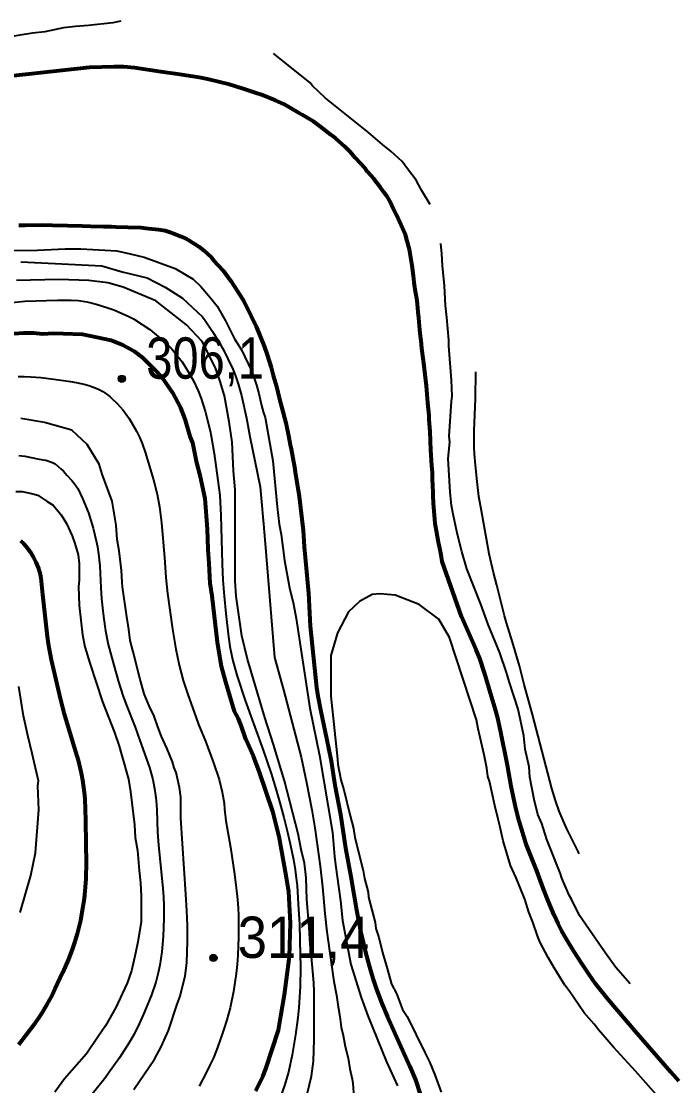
# Model space of a CAD drawing. Header units: metres. Extents: x 549268 to 556659, y 1838059 to 1844558.
# Drawn here: x 551406 to 551676, y 1842979.5 to 1843417.1 of the extents above; entities that cross this region are included whole.
import ezdxf

# ---------------------------------------------------------------- set-up
doc = ezdxf.new("R2010")
doc.units = ezdxf.units.M
doc.header["$LTSCALE"] = 0.8
for name, color, linetype, lineweight in [('1', 7, 'Continuous', 25), ('2', 7, 'Continuous', 53), ('5', 7, 'Continuous', 13)]:
    doc.layers.add(name, color=color, linetype=linetype, lineweight=lineweight)

msp = doc.modelspace()

# ---------------------------------------------------------------- hatches: boundary and pattern name
at = {"layer": '5'}
for points in [[(551448.84, 1843270.18, 1), (551445.84, 1843270.18, 1)], [(551486.41, 1843032.03, 1), (551483.41, 1843032.03, 1)]]:
    msp.add_hatch(color=256, dxfattribs=at).paths.add_polyline_path(points)

# ---------------------------------------------------------------- linework, layer by layer
at = {"layer": '1'}
for points in [[(551446.87, 1843417.13), (551443.66, 1843416.54), (551433.63, 1843415.4), (551428.33, 1843415.04), (551423.32, 1843414.47), (551415.63, 1843412.83), (551410.61, 1843412.25), (551399.63, 1843410.49)], [(551573.9, 1843341.82), (551570.45, 1843347.71), (551568.21, 1843351.78), (551564.62, 1843356.45), (551562.49, 1843359.51), (551557.96, 1843363.56), (551554.33, 1843366.45), (551548.68, 1843371.39), (551530.8, 1843385.61), (551525.65, 1843390.61), (551524.47, 1843392), (551509.54, 1843403.86)], [(551402.54, 1843322.91), (551412.69, 1843323.05), (551424.06, 1843323.59), (551430.42, 1843323.56), (551445.25, 1843322.71), (551450.72, 1843321.56), (551456.47, 1843320.19), (551469.19, 1843315.54), (551476.57, 1843311.05), (551479.7, 1843308.11), (551483.79, 1843303.49), (551486.47, 1843299.99), (551489.95, 1843294.04), (551493.6, 1843286.58), (551496.4, 1843282.07), (551500.72, 1843273.16), (551502.64, 1843267.54), (551503.54, 1843264.08), (551504.62, 1843259.13), (551505.46, 1843256.17), (551506.19, 1843254.22), (551509.29, 1843236.38), (551511.17, 1843217.44), (551511.97, 1843210.42), (551512.71, 1843206.18), (551514.19, 1843195.43), (551516.24, 1843184.23), (551517.76, 1843177.54), (551518.95, 1843171.58), (551524.47, 1843134.7), (551528.45, 1843115.25), (551533.85, 1843083.59), (551534.72, 1843073.78), (551535.12, 1843070.27), (551537.07, 1843055.5), (551537.99, 1843047.48), (551541.33, 1843029.31), (551545.67, 1843015.83), (551548.32, 1843008.26), (551556.07, 1842989.33), (551560.51, 1842979.42)], [(551614.61, 1843110.62), (551613.02, 1843117.81), (551612.39, 1843123.33), (551610.13, 1843134.25), (551606.58, 1843145.27), (551605.34, 1843149.45), (551602.63, 1843157.53), (551597.74, 1843169.16), (551594.76, 1843177.46), (551589.03, 1843192.05), (551586.94, 1843199.18), (551585.13, 1843206.09), (551583.49, 1843213.78), (551582.75, 1843218.01), (551582.12, 1843223.53), (551581.3, 1843237.41), (551582.05, 1843244.1), (551581.77, 1843246.61), (551582.67, 1843260.94), (551582.94, 1843263.01), (551582.69, 1843269.59), (551581.59, 1843283.69), (551581.58, 1843285.97), (551580.77, 1843295.28), (551580.2, 1843300.3), (551579.78, 1843308.38), (551579.08, 1843316.69), (551578.79, 1843321.48), (551578.3, 1843325.76)], [(551405.88, 1843318.26), (551419.99, 1843317.57), (551439.04, 1843316.52), (551447.51, 1843314.07), (551457.75, 1843311.63), (551465.15, 1843307.79), (551472.21, 1843303.25), (551480.43, 1843295.55), (551481.49, 1843294.12), (551484.56, 1843289.59), (551486.74, 1843285.99), (551489.01, 1843282.02), (551490.87, 1843278.4), (551492.89, 1843274.06), (551493.99, 1843271.33), (551495.13, 1843268.13), (551496.46, 1843263.25), (551498.52, 1843253.95), (551499.84, 1843246.48), (551504.07, 1843225.79), (551505.89, 1843205.65), (551510, 1843155.5), (551513.68, 1843142.25), (551518.7, 1843123.53), (551520.93, 1843114.62), (551523.11, 1843104.23), (551525.29, 1843092.97), (551526.58, 1843085.52), (551528.77, 1843069.81), (551529.73, 1843061.3), (551530.73, 1843050.37), (551531.52, 1843042.7), (551533.09, 1843031.17), (551534.41, 1843022.41), (551535.44, 1843016.73), (551536.13, 1843011.92), (551536.89, 1843008.01), (551537.45, 1843003.63), (551538.22, 1843000.19), (551539.01, 1842995.59), (551540.22, 1842990.86), (551540.98, 1842986.42), (551541.95, 1842982.2), (551542.19, 1842980.4), (551542.65, 1842974.91)], [(551524.63, 1843037.66), (551524.32, 1843044.74), (551523.28, 1843056.06), (551523.03, 1843064.92), (551522.34, 1843070.94), (551520.93, 1843076.63), (551519.68, 1843083.09), (551514.15, 1843104.82), (551509.64, 1843119.8), (551506.09, 1843130.83), (551498.86, 1843154.88), (551496.62, 1843164.49), (551494.27, 1843180.8), (551493.8, 1843187.1), (551493.92, 1843201.6), (551493.85, 1843224.45), (551493.21, 1843232.26), (551492.61, 1843244.13), (551491.41, 1843252.38), (551489.43, 1843263.08), (551487.73, 1843268.98), (551485.82, 1843274.61), (551480.27, 1843285.41), (551473.89, 1843292.3), (551461.27, 1843302.2), (551447.87, 1843307.79), (551441.51, 1843309.53), (551433.75, 1843310.58), (551421.4, 1843310.93), (551404.11, 1843310.58)], [(551402.17, 1843301.55), (551407.46, 1843302), (551420.87, 1843302.51), (551426.52, 1843302.5), (551429.55, 1843302.27), (551432.89, 1843301.81), (551434.77, 1843301.43), (551436.78, 1843300.87), (551441.16, 1843299.5), (551443.96, 1843298.5), (551449.9, 1843295.91), (551452.17, 1843294.78), (551455.73, 1843292.53), (551458.78, 1843290.4), (551463.26, 1843286.71), (551466.14, 1843284.09), (551467.53, 1843282.7)], [(551467.53, 1843282.7), (551468.82, 1843281.24), (551472.09, 1843277.08), (551474.31, 1843273.6), (551476.59, 1843269.6), (551478.67, 1843265.17), (551479.86, 1843262.1), (551481.51, 1843256.81), (551483.54, 1843248.7), (551483.98, 1843246.59), (551485.2, 1843239.39), (551486.79, 1843228.38), (551487.5, 1843222.28), (551488, 1843213.99), (551488.52, 1843194.13), (551488.83, 1843187.35), (551489.33, 1843180.82), (551490.01, 1843173.68), (551490.95, 1843165.21), (551491.71, 1843160.03), (551492.3, 1843156.83), (551492.8, 1843154.68), (551494.57, 1843148.31), (551498.01, 1843137.89), (551505.36, 1843117.51), (551508.67, 1843107.84), (551510.61, 1843101.5), (551512.25, 1843095.8), (551513.88, 1843089.73), (551515.23, 1843084.3), (551516.35, 1843079.45), (551517.76, 1843072.44), (551518.48, 1843068.24), (551518.93, 1843064.86), (551519.26, 1843061.87), (551519.8, 1843054.18), (551520.22, 1843045.98), (551520.44, 1843039.19), (551520.71, 1843028.1), (551520.55, 1843020.28), (551519.95, 1843011.63), (551519.56, 1843007.55), (551518.71, 1843000.44), (551517.28, 1842992.14), (551515.74, 1842985.03), (551514.18, 1842979.64), (551511.8, 1842972.98)], [(551404.71, 1843271.04), (551407.14, 1843271.1), (551409.94, 1843270.99), (551414.01, 1843270.63), (551419.32, 1843269.99), (551426.27, 1843269.03), (551428.62, 1843268.62), (551432.33, 1843267.77), (551434.2, 1843267.23), (551436.3, 1843266.45), (551437.94, 1843265.72), (551439.49, 1843264.91), (551440.35, 1843264.35), (551442.32, 1843262.81), (551443.27, 1843262), (551445.34, 1843260.01), (551447.84, 1843257.2), (551450.3, 1843253.83), (551453.4, 1843248.63), (551454.72, 1843245.85), (551455.7, 1843243.57), (551456.91, 1843240.02), (551460.33, 1843228.59), (551461.87, 1843222.69), (551462.8, 1843217.55), (551463.62, 1843210.88), (551464.81, 1843196.71), (551465.42, 1843188.45), (551466.11, 1843181.88), (551468.11, 1843167.17), (551469.51, 1843159.04), (551470.88, 1843152.46), (551472.55, 1843146.14), (551474.45, 1843140.39), (551477.64, 1843131.2), (551478.85, 1843128.01), (551481.74, 1843121.16), (551485.01, 1843112.3), (551487.23, 1843105.39), (551488.57, 1843100.13), (551489.35, 1843095.61), (551489.46, 1843093.22), (551490.01, 1843088.42), (551491.99, 1843077.57), (551493.56, 1843066.44), (551494.29, 1843060.84), (551494.82, 1843056.01), (551495.08, 1843052.53), (551495.21, 1843049.49), (551495.29, 1843046.21), (551495.28, 1843040.62), (551494.96, 1843033.21), (551494.67, 1843029.38), (551494.28, 1843025.61), (551493.77, 1843021.91), (551493.16, 1843018.25), (551491.77, 1843011.45), (551490.45, 1843006.62), (551489.23, 1843002.73), (551487.47, 1842997.58), (551486.17, 1842994.07), (551484.9, 1842990.93), (551483.5, 1842987.88), (551481.97, 1842984.79), (551479.02, 1842979.25)], [(551607.81, 1843161.82), (551605.29, 1843169.8), (551604.46, 1843172.7), (551601.31, 1843185.36), (551599.97, 1843190.44), (551598.22, 1843198.17), (551594.99, 1843215.89), (551594, 1843221.81), (551593.23, 1843227.94), (551592.52, 1843234.62), (551592.2, 1843239.26), (551592.09, 1843242.06), (551592.07, 1843248.78), (551592.59, 1843262.06), (551592.75, 1843272.99)], [(551463.43, 1842995.55), (551466.48, 1843002.25), (551470.07, 1843013.08), (551471.23, 1843016.26), (551473.32, 1843024.63), (551473.97, 1843030.04), (551474.22, 1843038.96), (551474.25, 1843045.32), (551474.07, 1843051.39), (551473.54, 1843058.19), (551471.49, 1843089.46), (551471.58, 1843095.32), (551471.51, 1843098.11), (551471.06, 1843102.12), (551469.59, 1843108.3), (551468.85, 1843110.25), (551468.07, 1843112.7), (551465.93, 1843118.05), (551463.57, 1843123.11), (551462.11, 1843127.01), (551460.59, 1843131.41), (551458.57, 1843135.75), (551456.49, 1843140.6), (551454.74, 1843147), (551451.97, 1843157.87), (551450.67, 1843162.55), (551450.16, 1843167.06), (551449.3, 1843172.3), (551447.65, 1843184.56), (551447.42, 1843186.57), (551447.12, 1843191.36), (551446.2, 1843199.39), (551445.41, 1843204.12), (551445, 1843209.92), (551443.35, 1843219.89), (551439.3, 1843230.87), (551438.06, 1843235.04), (551433.07, 1843243.11), (551426.8, 1843249), (551415.53, 1843252.13), (551405.83, 1843253.86)], [(551405.01, 1843238.65), (551407.44, 1843238.38)], [(551407.44, 1843238.38), (551413.39, 1843237.11), (551416.12, 1843236.64), (551418.84, 1843235.74), (551419.92, 1843235.19), (551422.28, 1843233.16), (551423.31, 1843232.19), (551424.7, 1843230.58), (551426.83, 1843228.33), (551428.04, 1843226.86), (551428.62, 1843226.02), (551429.2, 1843224.99), (551431.22, 1843220.92), (551433.58, 1843214.98), (551435.56, 1843208.71), (551436.8, 1843203.59), (551437.3, 1843201.05), (551437.72, 1843198.19), (551438.25, 1843193.22), (551438.66, 1843184.2), (551438.99, 1843179.66), (551439.38, 1843175.93), (551439.78, 1843172.36), (551440.61, 1843166.51), (551441.71, 1843160.88), (551443.97, 1843152.38), (551445.96, 1843145.6), (551447.77, 1843139.91), (551449.09, 1843136.22), (551452.75, 1843126.98), (551454.77, 1843121.43), (551458.64, 1843110.32), (551460.07, 1843105.34), (551460.93, 1843100.92), (551461.41, 1843096.81), (551461.64, 1843092.94), (551461.94, 1843083.75), (551462.38, 1843078.41), (551464.02, 1843062.03), (551464.36, 1843057.34), (551464.57, 1843053.37), (551464.59, 1843048.26), (551464.28, 1843040.87), (551463.75, 1843034.56), (551462.9, 1843029.06), (551462.2, 1843025.85), (551461.22, 1843022.05), (551459.34, 1843016.51), (551456.25, 1843008.97), (551454.41, 1843004.88), (551452.37, 1843000.71), (551450.51, 1842997.4), (551446.33, 1842990.91), (551443.27, 1842986.53), (551440.15, 1842982.3), (551432.3, 1842972.44)], [(551403.84, 1843223.83), (551406.32, 1843223.83), (551410.22, 1843222.96), (551412.84, 1843222.25), (551416.7, 1843219.64), (551419.16, 1843218.14), (551422.4, 1843214.19), (551424.59, 1843210.63), (551426.95, 1843205.57), (551428.07, 1843202.39), (551429.37, 1843197.71), (551429.77, 1843194.2), (551429.8, 1843187.35), (551429.58, 1843184.78), (551429.72, 1843176.92), (551431.1, 1843164.88), (551432.17, 1843159.92), (551434.2, 1843153.29), (551439.33, 1843137.36), (551444.33, 1843124.72), (551446.24, 1843119.1), (551447.15, 1843115.65), (551450.08, 1843105.56), (551450.93, 1843100.33), (551452.48, 1843086.78), (551452.84, 1843081.49), (551453.69, 1843076.25), (551454.39, 1843067.94), (551454.96, 1843062.93), (551455.31, 1843057.63), (551455.29, 1843046.7), (551453.92, 1843038.67), (551452.94, 1843033.98), (551451.23, 1843026.67), (551449.52, 1843021.65), (551444.81, 1843011.71), (551440.6, 1843004.11), (551437.55, 1842999.7), (551432.78, 1842992.55), (551423.78, 1842982.37), (551419.84, 1842976.84)], [(551671.96, 1842970.02), (551658.25, 1842985.47), (551649.24, 1842995.37), (551643.09, 1843002.54), (551641.29, 1843004.87), (551637.21, 1843009.49), (551631.1, 1843018.45), (551629.31, 1843020.78), (551624.94, 1843027.9), (551622.42, 1843032.19), (551619.16, 1843038.42), (551618.09, 1843041.09), (551616.18, 1843046.72), (551614.44, 1843050.84), (551612.8, 1843056.24), (551609.26, 1843064.98), (551606.9, 1843070.05), (551603.97, 1843080.13), (551602.5, 1843086.32), (551601.93, 1843089.05), (551600.52, 1843094.73), (551598.37, 1843104.65), (551597.64, 1843106.6), (551597.24, 1843110.11), (551596.1, 1843115.57), (551593.62, 1843126.21), (551592.93, 1843129.94), (551581.92, 1843163.74), (551577.45, 1843171.38), (551569.49, 1843177.28), (551559.54, 1843181.22), (551553.32, 1843181.72), (551550.09, 1843181.47), (551544.87, 1843178.52), (551540.39, 1843174.33), (551535.92, 1843165.71)], [(551535.92, 1843165.71), (551533.18, 1843156.36), (551533.18, 1843139.62), (551535.84, 1843113.75), (551536.07, 1843111.75), (551537.32, 1843105.28), (551538.56, 1843101.1), (551541.04, 1843090.46), (551542.4, 1843085.28), (551543.08, 1843081.55), (551546.42, 1843067.96), (551547.04, 1843064.72), (551548.45, 1843059.04), (551548.68, 1843057.04), (551551.39, 1843046.67), (551551.68, 1843044.17), (551552.86, 1843040.49), (551554.33, 1843034.31), (551556.36, 1843027.68), (551558.11, 1843021.27), (551560.07, 1843017.43), (551562.6, 1843010.86), (551564.45, 1843008.02), (551571.75, 1842993.1), (551573.72, 1842989.26), (551575.85, 1842983.92), (551578.44, 1842976.85)], [(551635.2, 1843074.8), (551634.78, 1843075.74), (551630.09, 1843085.06), (551628.56, 1843088.47), (551626.93, 1843092.4), (551625.4, 1843096.72), (551623.93, 1843101.69), (551615.94, 1843132.14), (551612.56, 1843144.5), (551610.61, 1843152.09), (551607.81, 1843161.82)], [(551405.55, 1843050.67), (551409.9, 1843065.9), (551411.88, 1843075.27), (551413.16, 1843092.95), (551412.79, 1843102.82), (551413.06, 1843104.88), (551410.52, 1843116.03), (551408.65, 1843123.44), (551406.95, 1843131.63), (551405.07, 1843143.61)], [(551656.04, 1843021.35), (551650.23, 1843028.05), (551645.69, 1843034.39), (551635.33, 1843049.47), (551632.02, 1843056.21), (551631.06, 1843057.88), (551627.97, 1843064.89), (551627.52, 1843066.62), (551621.84, 1843080.7), (551619.81, 1843087.33), (551618.13, 1843090.95), (551616.66, 1843097.14), (551614.85, 1843106.33), (551614.61, 1843110.62)], [(551521.29, 1842966.9), (551525.25, 1842983.36), (551526.07, 1842989.55), (551526.32, 1842998.47), (551526.35, 1843004.83), (551526.36, 1843018.04), (551526.18, 1843021.84), (551525.03, 1843034.15), (551524.63, 1843037.66)], [(551452.23, 1842978), (551460.72, 1842990.41), (551463.43, 1842995.55)]]:
    msp.add_lwpolyline(points, dxfattribs=at)
at = {"layer": '2'}
for points in [[(551452.52, 1843397.97), (551448.18, 1843398.37), (551444.09, 1843398.4), (551434.04, 1843398.15), (551371.5, 1843391.21)], [(551577.89, 1843200.56), (551577.32, 1843202.99), (551576.58, 1843207.7), (551576.04, 1843210.63), (551575.38, 1843219.04), (551575.13, 1843222.1), (551575.17, 1843223.5), (551574.95, 1843228.87), (551574.86, 1843231.45), (551574.63, 1843234.32), (551574.28, 1843240.86), (551574.01, 1843248.42), (551573.56, 1843253.26), (551573.55, 1843255.05), (551573.05, 1843260.28), (551572.56, 1843265.51), (551572.46, 1843267.2), (551571.65, 1843274.29), (551571.27, 1843277.64), (551570.59, 1843282.65), (551570.23, 1843285.81), (551569.89, 1843288.76), (551569.71, 1843290.34), (551569.26, 1843295.17), (551568.99, 1843297.54), (551568.69, 1843301), (551568.45, 1843303.16), (551567.82, 1843306.88), (551567.4, 1843309.73), (551567.08, 1843312.49), (551566.5, 1843316.71), (551565.83, 1843320.83), (551565.45, 1843323.28), (551564.45, 1843326.76), (551563.76, 1843329.27), (551562.64, 1843332.14), (551560.12, 1843337.54), (551558.95, 1843339.9), (551557.39, 1843343.11), (551556.26, 1843345.08), (551554.97, 1843346.83), (551553.54, 1843348.86), (551550.75, 1843352.33), (551548.22, 1843355.23), (551547.38, 1843356.43), (551543.16, 1843361.04), (551541.1, 1843363.4), (551539.05, 1843365.56), (551535.06, 1843369.09), (551533.1, 1843370.47), (551528.82, 1843373.87), (551525.99, 1843375.94), (551521.38, 1843378.71), (551519.89, 1843379.53), (551513.9, 1843383.04), (551510.44, 1843384.54), (551505.09, 1843386.82), (551501.67, 1843387.92), (551496.27, 1843389.7), (551491.52, 1843391.15), (551482.49, 1843393.31), (551479.12, 1843394.03), (551471.18, 1843395.31), (551463.28, 1843396.4), (551452.52, 1843397.97)], [(551405.04, 1843333.26), (551407.62, 1843333.36), (551414.81, 1843333.38), (551418.9, 1843333.35), (551425.01, 1843333.15), (551431.01, 1843333.04), (551434.43, 1843332.83), (551439.73, 1843332.74), (551443.12, 1843332.73), (551444.83, 1843332.62), (551449.74, 1843332.49), (551455.14, 1843332.31), (551458.28, 1843331.97), (551462.42, 1843331.54), (551465.07, 1843331.05), (551467.54, 1843330.33), (551471.73, 1843328.62), (551473.95, 1843327.57), (551474.89, 1843327.18), (551478.88, 1843324.55), (551480.97, 1843322.89), (551484.09, 1843320.05), (551485.01, 1843318.96), (551488.9, 1843314.62), (551492.2, 1843310.2), (551497.17, 1843302.49), (551498.21, 1843300.41), (551502.51, 1843291.63), (551505.73, 1843283.51), (551507.04, 1843279.97), (551508.63, 1843274.76), (551509.41, 1843271.46), (551510.82, 1843266.93), (551511.96, 1843262.27), (551512.95, 1843258.79), (551514.62, 1843252.1), (551515.73, 1843246.74), (551516.46, 1843242.93), (551516.86, 1843241.18), (551518.2, 1843233.85), (551518.54, 1843231.79), (551520.19, 1843221.7), (551521.79, 1843207.72), (551522.25, 1843201.08), (551522.64, 1843196.84), (551523.98, 1843181.96), (551524.72, 1843168.42), (551527.32, 1843143.26), (551527.88, 1843139.67)], [(551502.35, 1842977.39), (551505.23, 1842983.31), (551506.39, 1842986.49), (551511.69, 1843002.34), (551512.57, 1843008.03), (551514.1, 1843016.84), (551516.11, 1843032.57), (551516.57, 1843046.35), (551515.86, 1843059.22), (551514.83, 1843065.97), (551511.99, 1843081.9), (551509.28, 1843092.27), (551503.87, 1843108.42), (551501.34, 1843114.99), (551498.25, 1843122), (551496.34, 1843127.63), (551495.27, 1843130.3), (551493.65, 1843133.42), (551489.98, 1843145.45), (551488.23, 1843151.85), (551486.58, 1843161.83), (551484.4, 1843180.89), (551483.55, 1843186.13), (551483.13, 1843194.21), (551482.72, 1843200.01), (551482.53, 1843208.37), (551481.59, 1843220.97), (551479.56, 1843229.88), (551478.14, 1843235.57), (551476.44, 1843243.76), (551475.38, 1843246.43), (551473.29, 1843253.56), (551471.49, 1843258.18), (551468.24, 1843264.41), (551463.98, 1843270.53), (551460.79, 1843273.98), (551455.92, 1843278.76), (551452.57, 1843281.42), (551447.71, 1843283.92), (551442.91, 1843285.91), (551431.19, 1843288.38), (551419.2, 1843288.78), (551414.91, 1843288.55), (551411.06, 1843288.87), (551406.99, 1843288.91), (551401.19, 1843288.5)], [(551405.74, 1843203.54), (551406.94, 1843202.45), (551407.94, 1843201.29), (551409.64, 1843198.94), (551411.02, 1843196.69), (551412.05, 1843194.7), (551413.1, 1843192.21), (551413.65, 1843190.32), (551413.99, 1843188.37), (551414.7, 1843181.46), (551416.66, 1843164.25), (551417.19, 1843160.34), (551418.25, 1843154.58), (551422.14, 1843138.15), (551423.48, 1843132.87), (551426.04, 1843124.13), (551427.23, 1843120.42), (551429.32, 1843113.36), (551430.67, 1843107.97), (551431.22, 1843105.09), (551431.87, 1843100.09), (551432.07, 1843097.38), (551432.41, 1843088.69), (551432.59, 1843078.7), (551432.64, 1843071.44), (551432.52, 1843064.59), (551431.95, 1843057.78), (551431.71, 1843055.57), (551431.36, 1843053.31), (551430.3, 1843047.43), (551428.93, 1843041.9), (551428.04, 1843038.83), (551426.98, 1843035.55), (551425.44, 1843031.53), (551423.14, 1843026.23), (551419.86, 1843019.16), (551418.63, 1843016.71), (551416.54, 1843012.84), (551414.36, 1843009.23), (551411.13, 1843004.59), (551404.84, 1842996.37)], [(551676.03, 1842981.33), (551672.86, 1842985.08), (551658.12, 1843001.96), (551647.06, 1843014.93), (551642.06, 1843021.3), (551638.99, 1843025.62), (551635.95, 1843030.11), (551632.96, 1843034.76), (551630.18, 1843039.29), (551628.06, 1843043.03), (551626.52, 1843046.11), (551624.95, 1843049.55), (551622.44, 1843055.47), (551620.34, 1843060.75), (551617.72, 1843067.82), (551614.98, 1843074.65), (551613.45, 1843078.76), (551610.57, 1843088.28), (551609.2, 1843093.59), (551607.26, 1843102.67), (551605.68, 1843111.32), (551602.89, 1843125.49), (551601.74, 1843130.56), (551600.54, 1843135.01), (551598.7, 1843140.88), (551596.21, 1843149.23), (551594.29, 1843155.08), (551592.84, 1843158.67), (551586.84, 1843172.37), (551578.92, 1843195.09), (551578.41, 1843197.83), (551577.89, 1843200.56)], [(551527.88, 1843139.67), (551529.04, 1843133.35), (551531.44, 1843122.26), (551533.28, 1843112.87), (551534.85, 1843103.13), (551537.09, 1843090.97), (551539.15, 1843077.22), (551541.31, 1843065.39), (551543.66, 1843051.74), (551545.4, 1843043.05), (551547.24, 1843034.89), (551548.73, 1843029.33), (551550.56, 1843023.23), (551551.79, 1843019.5), (551554.04, 1843013.34), (551556.39, 1843007.76), (551565.61, 1842987.4), (551567.94, 1842981.86), (551569.98, 1842975.61)]]:
    msp.add_lwpolyline(points, dxfattribs=at)
at = {"layer": '5'}
for centre in [(551447.34, 1843270.18), (551484.91, 1843032.03)]:
    msp.add_circle(centre, 1.5, dxfattribs=at)

# ---------------------------------------------------------------- texts
for s, width, p in [('306,1', 0.85, (551457.34, 1843270.18)), ('311,4', 0.95, (551494.91, 1843032.03))]:
    msp.add_text(s, height=17, dxfattribs=dict(at, width=width)).set_placement(p)

doc.saveas('drawing.dxf')
